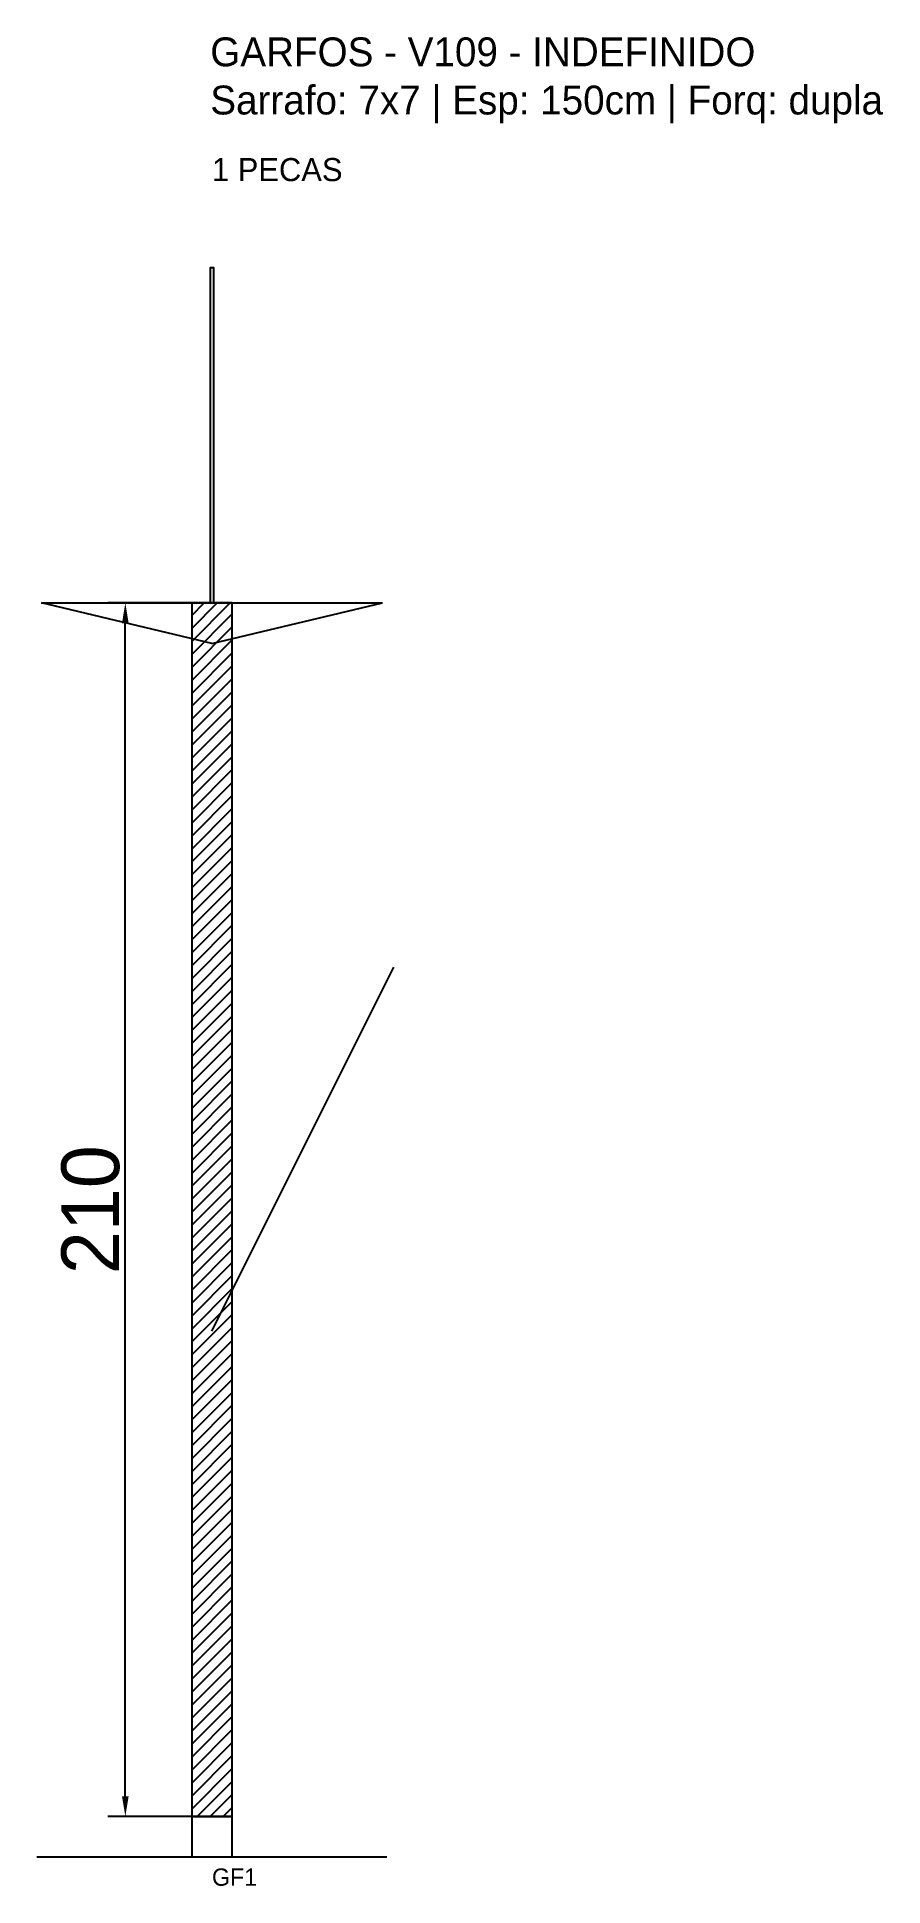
# Model space of a CAD drawing. Header units: metres. Extents: x -30 to 116, y -12 to 308.
import ezdxf

# ---------------------------------------------------------------- set-up
doc = ezdxf.new("R2010")
doc.units = ezdxf.units.M
for name, color, linetype in [('BARRA_ANCORAGEM', 1, 'Continuous'), ('COTA', 241, 'Continuous'), ('GARFOS OK', 3, 'Continuous'), ('NOME DA VIGA', 6, 'Continuous'), ('SARR_7x7', 40, 'Continuous'), ('VIGAS', 3, 'Continuous')]:
    doc.layers.add(name, color=color, linetype=linetype)
doc.dimstyles.new('EZ DXF', dxfattribs={"dimtxt": 10, "dimasz": 3.5, "dimexe": 3, "dimexo": 1.5, "dimgap": 1, "dimtad": 1, "dimdec": 1, "dimdsep": 46, "dimcen": 2.5, "dimazin": 3, "dimtfac": 1, "dimtmove": 0, "dimatfit": 3})

msp = doc.modelspace()

# ---------------------------------------------------------------- hatches: boundary and pattern name
at = {"layer": 'COTA'}
h = msp.add_hatch(dxfattribs=at)
h.set_pattern_fill('ANSI31', scale=0.5)
h.paths.add_polyline_path([(-3.205, 0), (3.795, 0), (3.795, 210), (-3.205, 210)])

# ---------------------------------------------------------------- linework, layer by layer
at = {"layer": 'BARRA_ANCORAGEM'}
msp.add_line((0.295, 84), (31.795, 147), dxfattribs=at)
at = {"layer": 'GARFOS OK'}
for p, q in [((0.295, 203), (-29.205, 210)), ((-29.205, 210), (29.795, 210)), ((0.295, 203), (29.795, 210))]:
    msp.add_line(p, q, dxfattribs=at)
at = {"layer": 'GARFOS OK', "linetype": 'CONTINUOUS'}
msp.add_line((-30, -7), (30.59, -7), dxfattribs=at)
at = {"layer": 'GARFOS OK'}
msp.add_lwpolyline([(-3.205, 0), (3.795, 0), (3.795, 210), (-3.205, 210), (-3.205, 0)], dxfattribs=at)
at = {"layer": 'SARR_7x7'}
msp.add_lwpolyline([(-3.205, -7), (3.795, -7), (3.795, 0), (-3.205, 0), (-3.205, -7)], dxfattribs=at)
at = {"layer": 'VIGAS'}
msp.add_lwpolyline([(0, 210), (0.59, 210), (0.59, 268), (0, 268), (0, 210)], dxfattribs=at)

# ---------------------------------------------------------------- texts
at = {"layer": 'NOME DA VIGA'}
for s, height, p in [('1 PECAS', 4, (0.295, 283)), ('GF1', 3, (0.295, -12))]:
    msp.add_text(s, height=height, dxfattribs=at).set_placement(p)
at = {"layer": 'NOME DA VIGA', "insert": (0, 293), "char_height": 5, "attachment_point": 7}
msp.add_mtext('GARFOS - V109 - INDEFINIDO\\PSarrafo: 7x7 | Esp: 150cm | Forq: dupla', dxfattribs=at)

# ---------------------------------------------------------------- dimensions: what is measured, and where the dimension line sits
at = {"layer": 'COTA'}
msp.add_linear_dim(base=(-14.705, 0), p1=(0.295, 0), p2=(0.295, 210), angle=90, dimstyle='EZ DXF', dxfattribs=at).render()

doc.saveas('drawing.dxf')
